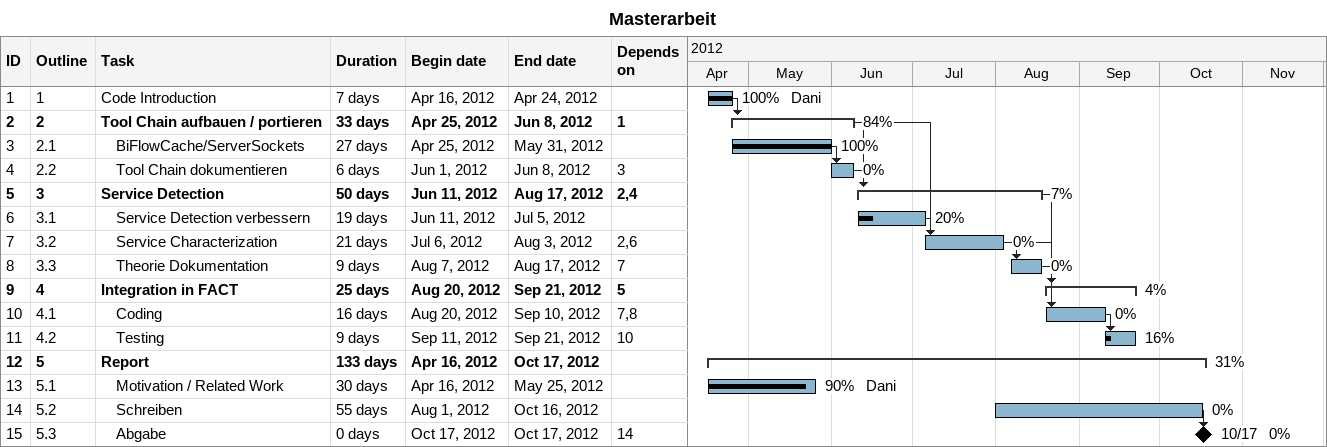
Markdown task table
Masterarbeit

| ID | WBS | Task | Duration | Start | Finish | Predecessors | Resources | % complete |
|---|---|---|---|---|---|---|---|---|
| 1 | 1 | Code Introduction | 7d | 2012-04-16 | 2012-04-24 |  | Dani | 100 |
| 2 | 2 | **Tool Chain aufbauen / portieren** | 33d | 2012-04-25 | 2012-06-08 | 1 |  | 84 |
| 3 | 2.1 | BiFlowCache/ServerSockets | 27d | 2012-04-25 | 2012-05-31 |  |  | 100 |
| 4 | 2.2 | Tool Chain dokumentieren | 6d | 2012-06-01 | 2012-06-08 | 3 |  | 0 |
| 5 | 3 | **Service Detection** | 50d | 2012-06-11 | 2012-08-17 | 2, 4 |  | 7 |
| 6 | 3.1 | Service Detection verbessern | 19d | 2012-06-11 | 2012-07-05 |  |  | 20 |
| 7 | 3.2 | Service Characterization | 21d | 2012-07-06 | 2012-08-03 | 2, 6 |  | 0 |
| 8 | 3.3 | Theorie Dokumentation | 9d | 2012-08-07 | 2012-08-17 | 7 |  | 0 |
| 9 | 4 | **Integration in FACT** | 25d | 2012-08-20 | 2012-09-21 | 5 |  | 4 |
| 10 | 4.1 | Coding | 16d | 2012-08-20 | 2012-09-10 | 7, 8 |  | 0 |
| 11 | 4.2 | Testing | 9d | 2012-09-11 | 2012-09-21 | 10 |  | 16 |
| 12 | 5 | **Report** | 133d | 2012-04-16 | 2012-10-17 |  |  | 31 |
| 13 | 5.1 | Motivation / Related Work | 30d | 2012-04-16 | 2012-05-25 |  | Dani | 90 |
| 14 | 5.2 | Schreiben | 55d | 2012-08-01 | 2012-10-16 |  |  | 0 |
| 15 | 5.3 | Abgabe | 0d | 2012-10-17 | 2012-10-17 | 14 |  | 0 |
